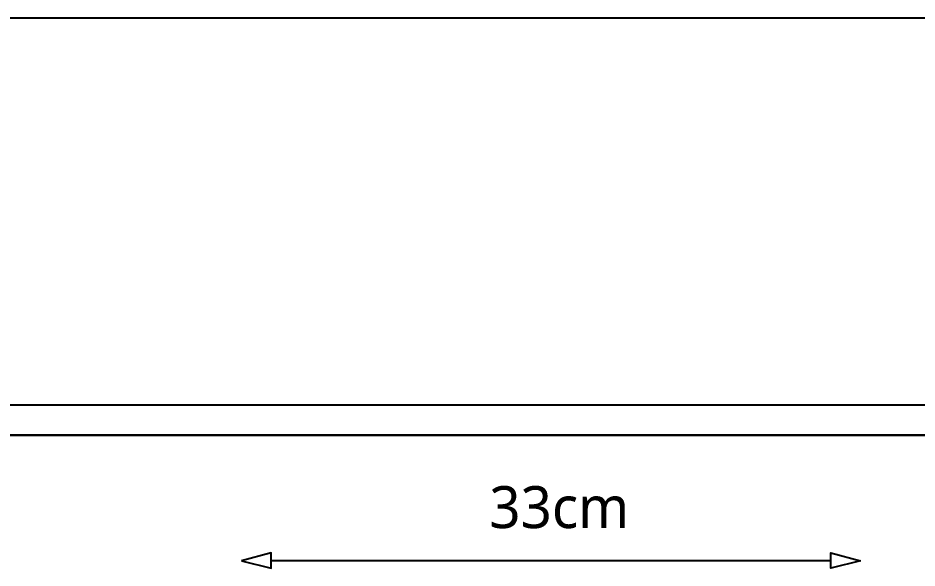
# Model space of a CAD drawing. Header units: millimetres. Extents: x 4267 to 8467, y 166 to 3136.
# Drawn here: x 7414.3 to 7842.7, y 2873.4 to 3135.5 of the extents above; entities that cross this region are included whole.
import ezdxf

# ---------------------------------------------------------------- set-up
doc = ezdxf.new("R2010")
doc.units = ezdxf.units.MM
doc.styles.add('微軟正黑體', font='Microsoft JhengHei.ttf')

msp = doc.modelspace()

# ---------------------------------------------------------------- linework, layer by layer
for p, q in [((4266.79, 3135.54, 163.19), (8466.79, 3135.54, 163.19)), ((4453.83, 2936.72, 163.19), (8279.75, 2936.72, 163.19)), ((8279.75, 2936.72, 163.19), (4453.83, 2936.72, 163.19)), ((7534.93, 2876.99), (7801.62, 2876.99))]:
    msp.add_line(p, q)
at = {"color": 4}
msp.add_line((8293.96, 2950.94, 163.19), (4439.61, 2950.94, 163.19), dxfattribs=at)
for points in [[(7520.73, 2876.73), (7534.93, 2873.35), (7534.93, 2880.63)], [(7815.81, 2876.73), (7801.62, 2873.35), (7801.62, 2880.63)]]:
    msp.add_lwpolyline(points, close=True)

# ---------------------------------------------------------------- texts
at = {"insert": (7672.26, 2902.25), "char_height": 20, "width": 300.0161, "attachment_point": 5, "style": '微軟正黑體'}
msp.add_mtext('33cm', dxfattribs=at)

doc.saveas('drawing.dxf')
